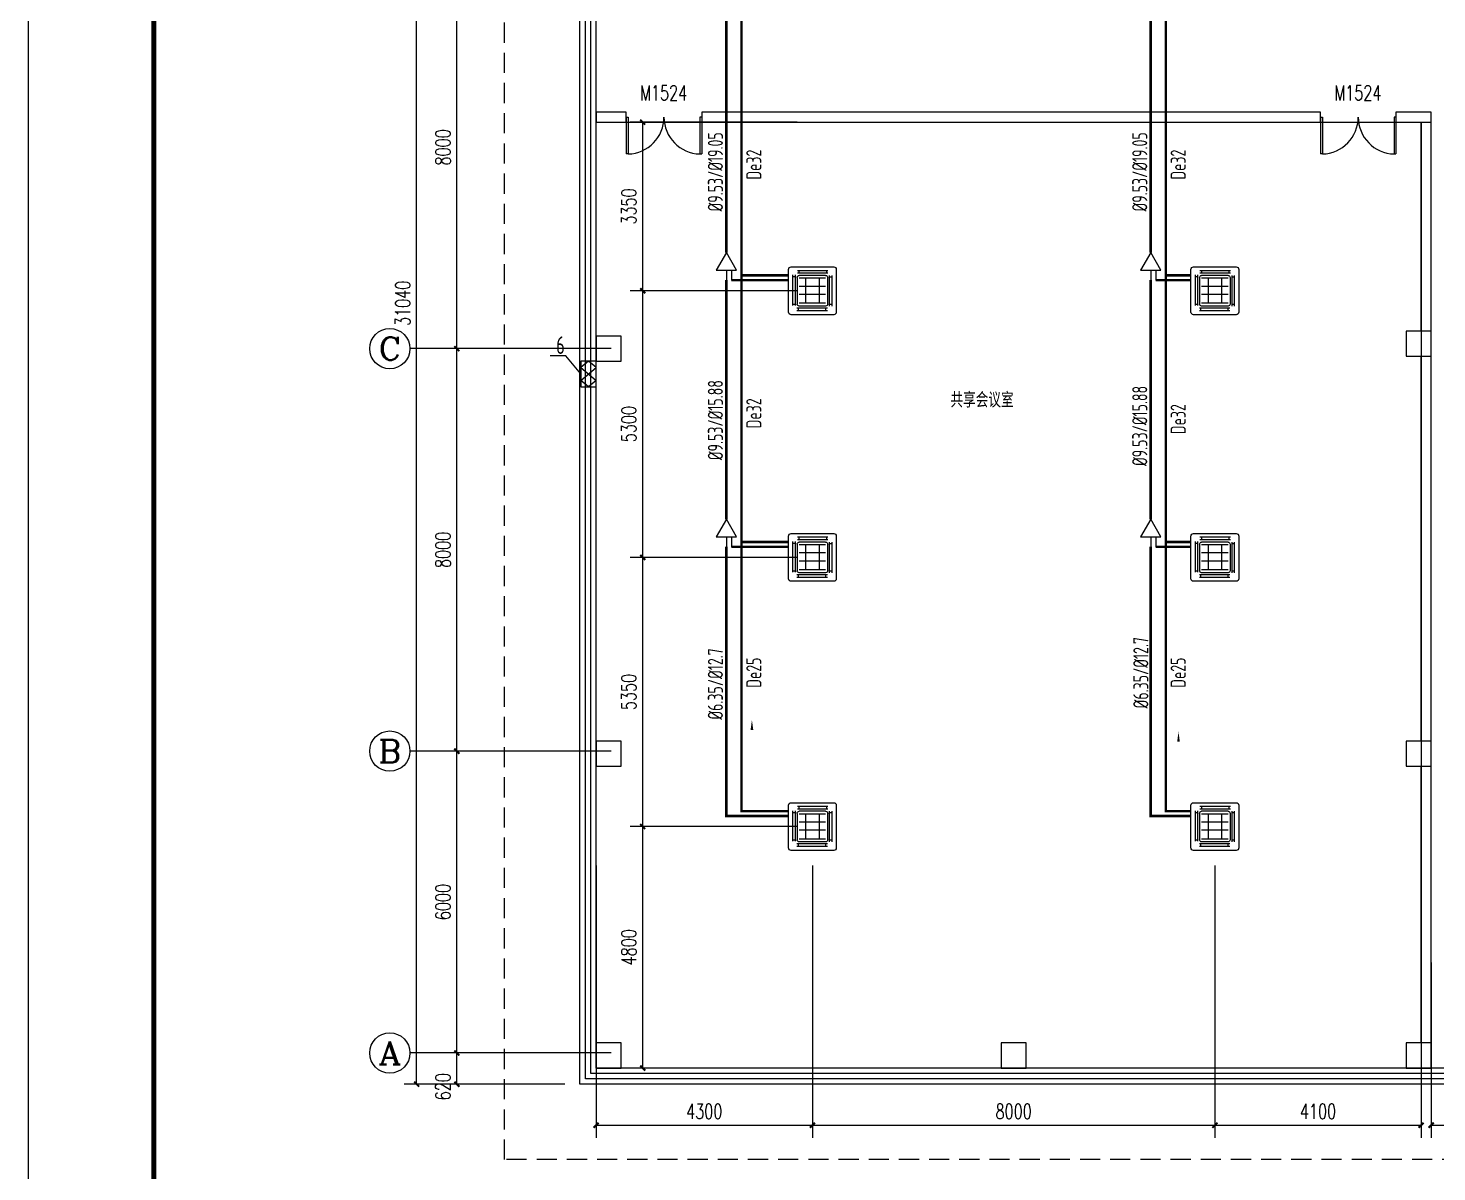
# Model space of a CAD drawing. Extents: x 1738143 to 1822243, y -608375 to -303375.
# Drawn here: x 1738143 to 1766144, y -468905 to -446174 of the extents above; entities that cross this region are included whole.
import ezdxf
from ezdxf.enums import TextEntityAlignment as Align

# ---------------------------------------------------------------- set-up
doc = ezdxf.new("R2010")
doc.units = 0
doc.header["$LTSCALE"] = 1000
doc.header["$MEASUREMENT"] = 0
doc.linetypes.add('_DASH', pattern=[0.6, 0.4, -0.2])
doc.linetypes.add('CENTER2', pattern=[1.125, 0.75, -0.125, 0.125, -0.125])
doc.layers.add('A-FLOR-IDEN', color=7, linetype='Continuous', lineweight=20)
for name, color, linetype in [('AXIS', 3, 'Continuous'), ('AXIS_TEXT', 7, 'Continuous'), ('COLUMN', 9, 'Continuous'), ('CURTWALL', 4, 'Continuous'), ('DIM-空冷凝水', 3, 'Continuous'), ('PIPE-空冷凝水', 150, 'CENTER2'), ('PUB_DIM', 3, 'Continuous'), ('TH_DIM', 3, 'Continuous'), ('TH_TEXT', 7, 'Continuous'), ('TK', 4, 'Continuous'), ('VRV-EQUIP', 7, 'Continuous'), ('VRV-PIPE', 1, 'Continuous'), ('VRV-配件', 1, 'Continuous'), ('WALL', 9, 'Continuous'), ('WINDOW', 4, 'Continuous'), ('WINDOW_TEXT', 7, 'Continuous'), ('采暖', 7, 'Continuous')]:
    doc.layers.add(name, color=color, linetype=linetype)
doc.styles.add('_TCH_AXIS', font='COMPLEX', dxfattribs={"bigfont": 'GBCBIG'})
doc.styles.add('_TCH_DIM_T3', font='SIMPLEX', dxfattribs={"width": 0.705882, "bigfont": 'GBCBIG'})
doc.styles.add('_TCH_WINDOW', font='SIMPLEX', dxfattribs={"height": 3.5, "bigfont": 'GBCBIG'})
doc.styles.add('COMPLEX', font='COMPLEX')
doc.styles.add('HZTXT1', font='romans.shx', dxfattribs={"width": 0.7, "bigfont": 'GBHZFS.SHX'})
doc.styles.add('ROS', font='simhei.ttf', dxfattribs={"width": 0.7})
doc.styles.get("Standard").update_dxf_attribs({"font": 'gbenor.shx', "bigfont": 'gbcbig.shx'})
doc.styles.add('TSSD_Rein', font='Tssdeng.shx', dxfattribs={"width": 0.7, "bigfont": 'hztxt.shx'})
doc.dimstyles.new('_TCH_ARCH&&100', dxfattribs={"dimtxt": 297.5, "dimasz": 100, "dimexe": 250, "dimexo": 300, "dimgap": 126.25, "dimtad": 1, "dimdec": 0, "dimzin": 0, "dimdsep": 46, "dimtxsty": '_TCH_DIM_T3', "dimblk": 'ARCHTICK', "dimcen": 0.09, "dimclrt": 7, "dimazin": 2, "dimtfac": 1, "dimtdec": 0, "dimtix": 1, "dimtmove": 2, "dimatfit": 3, "dimfxl": 30, "dimtolj": 1, "dimtzin": 0, "dimarcsym": 0})

# ---------------------------------------------------------------- blocks, each defined once
blk = doc.blocks.new('_ArchTick')
at = {"color": 0, "linetype": 'ByBlock', "const_width": 0.4}
blk.add_lwpolyline([(-0.5, -0.5), (0.5, 0.5)], dxfattribs=at)
blk = doc.blocks.new('*D78')
at = {"layer": 'Defpoints', "color": 0, "transparency": 16777216}
for p in [(-43367, 19360), (-40920, 19360), (-40920, 11360)]:
    blk.add_point(p, dxfattribs=at)
at = {"layer": 'PUB_DIM', "color": 0, "lineweight": -2, "transparency": 16777216}
for p, q in [((-41220, 19360), (-43617, 19360)), ((-43367, 11360), (-43367, 19360)), ((-41220, 11360), (-43617, 11360))]:
    blk.add_line(p, q, dxfattribs=at)
at = {"layer": 'PUB_DIM', "color": 0, "lineweight": -2, "transparency": 16777216, "xscale": 100, "yscale": 100, "zscale": 100}
for p, rotation in [((-43367, 19360), 90), ((-43367, 11360), 270)]:
    blk.add_blockref('_ArchTick', p, dxfattribs=dict(at, rotation=rotation))
at = {"layer": 'PUB_DIM', "color": 7, "transparency": 16777216, "insert": (-43642, 15360), "char_height": 297.5, "attachment_point": 5, "rotation": 90, "style": '_TCH_DIM_T3'}
blk.add_mtext('\\A1;8000', dxfattribs=at)
blk = doc.blocks.new('*D79')
at = {"layer": 'Defpoints', "color": 0, "transparency": 16777216}
for p in [(-43367, 11360), (-40920, 11360), (-40920, 3360)]:
    blk.add_point(p, dxfattribs=at)
at = {"layer": 'PUB_DIM', "color": 0, "lineweight": -2, "transparency": 16777216}
for p, q in [((-41220, 11360), (-43617, 11360)), ((-43367, 3360), (-43367, 11360)), ((-41220, 3360), (-43617, 3360))]:
    blk.add_line(p, q, dxfattribs=at)
at = {"layer": 'PUB_DIM', "color": 0, "lineweight": -2, "transparency": 16777216, "xscale": 100, "yscale": 100, "zscale": 100}
for p, rotation in [((-43367, 11360), 90), ((-43367, 3360), 270)]:
    blk.add_blockref('_ArchTick', p, dxfattribs=dict(at, rotation=rotation))
at = {"layer": 'PUB_DIM', "color": 7, "transparency": 16777216, "insert": (-43642, 7360), "char_height": 297.5, "attachment_point": 5, "rotation": 90, "style": '_TCH_DIM_T3'}
blk.add_mtext('\\A1;8000', dxfattribs=at)
blk = doc.blocks.new('*D80')
at = {"layer": 'Defpoints', "color": 0, "transparency": 16777216}
for p in [(-43367, 3360), (-40920, 3360), (-40920, -2640)]:
    blk.add_point(p, dxfattribs=at)
at = {"layer": 'PUB_DIM', "color": 0, "lineweight": -2, "transparency": 16777216}
for p, q in [((-41220, 3360), (-43617, 3360)), ((-43367, -2640), (-43367, 3360)), ((-41220, -2640), (-43617, -2640))]:
    blk.add_line(p, q, dxfattribs=at)
at = {"layer": 'PUB_DIM', "color": 0, "lineweight": -2, "transparency": 16777216, "xscale": 100, "yscale": 100, "zscale": 100}
for p, rotation in [((-43367, 3360), 90), ((-43367, -2640), 270)]:
    blk.add_blockref('_ArchTick', p, dxfattribs=dict(at, rotation=rotation))
at = {"layer": 'PUB_DIM', "color": 7, "transparency": 16777216, "insert": (-43642, 360), "char_height": 297.5, "attachment_point": 5, "rotation": 90, "style": '_TCH_DIM_T3'}
blk.add_mtext('\\A1;6000', dxfattribs=at)
blk = doc.blocks.new('*D81')
at = {"layer": 'Defpoints', "color": 0, "transparency": 16777216}
for p in [(-43367, -2640), (-40920, -2640), (-40920, -3260)]:
    blk.add_point(p, dxfattribs=at)
at = {"layer": 'PUB_DIM', "color": 0, "lineweight": -2, "transparency": 16777216}
for p, q in [((-41220, -2640), (-43617, -2640)), ((-43367, -3260), (-43367, -2640)), ((-41220, -3260), (-43617, -3260))]:
    blk.add_line(p, q, dxfattribs=at)
at = {"layer": 'PUB_DIM', "color": 0, "lineweight": -2, "transparency": 16777216, "xscale": 100, "yscale": 100, "zscale": 100}
for p, rotation in [((-43367, -2640), 90), ((-43367, -3260), 270)]:
    blk.add_blockref('_ArchTick', p, dxfattribs=dict(at, rotation=rotation))
at = {"layer": 'PUB_DIM', "color": 7, "transparency": 16777216, "insert": (-43642, -3310), "char_height": 297.5, "attachment_point": 5, "rotation": 90, "style": '_TCH_DIM_T3'}
blk.add_mtext('\\A1;620', dxfattribs=at)
blk = doc.blocks.new('*D82')
at = {"layer": 'Defpoints', "color": 0, "transparency": 16777216}
for p in [(-44167, 27780), (-42976, 27780), (-42976, -3260)]:
    blk.add_point(p, dxfattribs=at)
at = {"layer": 'PUB_DIM', "color": 0, "lineweight": -2, "transparency": 16777216}
for p, q in [((-43276, 27780), (-44417, 27780)), ((-44167, -3260), (-44167, 27780)), ((-43276, -3260), (-44417, -3260))]:
    blk.add_line(p, q, dxfattribs=at)
at = {"layer": 'PUB_DIM', "color": 0, "lineweight": -2, "transparency": 16777216, "xscale": 100, "yscale": 100, "zscale": 100}
for p, rotation in [((-44167, 27780), 90), ((-44167, -3260), 270)]:
    blk.add_blockref('_ArchTick', p, dxfattribs=dict(at, rotation=rotation))
at = {"layer": 'PUB_DIM', "color": 7, "transparency": 16777216, "insert": (-44442, 12260), "char_height": 297.5, "attachment_point": 5, "rotation": 90, "style": '_TCH_DIM_T3'}
blk.add_mtext('\\A1;31040', dxfattribs=at)
blk = doc.blocks.new('*D225')
at = {"layer": 'Defpoints', "color": 0, "transparency": 16777216}
for p in [(-43367, 19360), (-40920, 19360), (-40920, 11360)]:
    blk.add_point(p, dxfattribs=at)
at = {"layer": 'PUB_DIM', "color": 0, "lineweight": -2, "transparency": 16777216}
for p, q in [((-41220, 19360), (-43617, 19360)), ((-43367, 11360), (-43367, 19360)), ((-41220, 11360), (-43617, 11360))]:
    blk.add_line(p, q, dxfattribs=at)
at = {"layer": 'PUB_DIM', "color": 0, "lineweight": -2, "transparency": 16777216, "xscale": 100, "yscale": 100, "zscale": 100}
for p, rotation in [((-43367, 19360), 90), ((-43367, 11360), 270)]:
    blk.add_blockref('_ArchTick', p, dxfattribs=dict(at, rotation=rotation))
at = {"layer": 'PUB_DIM', "color": 7, "transparency": 16777216, "insert": (-43642, 15360), "char_height": 297.5, "attachment_point": 5, "rotation": 90, "style": '_TCH_DIM_T3'}
blk.add_mtext('\\A1;8000', dxfattribs=at)
blk = doc.blocks.new('*D226')
at = {"layer": 'Defpoints', "color": 0, "transparency": 16777216}
for p in [(-43367, 11360), (-40920, 11360), (-40920, 3360)]:
    blk.add_point(p, dxfattribs=at)
at = {"layer": 'PUB_DIM', "color": 0, "lineweight": -2, "transparency": 16777216}
for p, q in [((-41220, 11360), (-43617, 11360)), ((-43367, 3360), (-43367, 11360)), ((-41220, 3360), (-43617, 3360))]:
    blk.add_line(p, q, dxfattribs=at)
at = {"layer": 'PUB_DIM', "color": 0, "lineweight": -2, "transparency": 16777216, "xscale": 100, "yscale": 100, "zscale": 100}
for p, rotation in [((-43367, 11360), 90), ((-43367, 3360), 270)]:
    blk.add_blockref('_ArchTick', p, dxfattribs=dict(at, rotation=rotation))
at = {"layer": 'PUB_DIM', "color": 7, "transparency": 16777216, "insert": (-43642, 7360), "char_height": 297.5, "attachment_point": 5, "rotation": 90, "style": '_TCH_DIM_T3'}
blk.add_mtext('\\A1;8000', dxfattribs=at)
blk = doc.blocks.new('*D227')
at = {"layer": 'Defpoints', "color": 0, "transparency": 16777216}
for p in [(-43367, 3360), (-40920, 3360), (-40920, -2640)]:
    blk.add_point(p, dxfattribs=at)
at = {"layer": 'PUB_DIM', "color": 0, "lineweight": -2, "transparency": 16777216}
for p, q in [((-41220, 3360), (-43617, 3360)), ((-43367, -2640), (-43367, 3360)), ((-41220, -2640), (-43617, -2640))]:
    blk.add_line(p, q, dxfattribs=at)
at = {"layer": 'PUB_DIM', "color": 0, "lineweight": -2, "transparency": 16777216, "xscale": 100, "yscale": 100, "zscale": 100}
for p, rotation in [((-43367, 3360), 90), ((-43367, -2640), 270)]:
    blk.add_blockref('_ArchTick', p, dxfattribs=dict(at, rotation=rotation))
at = {"layer": 'PUB_DIM', "color": 7, "transparency": 16777216, "insert": (-43642, 360), "char_height": 297.5, "attachment_point": 5, "rotation": 90, "style": '_TCH_DIM_T3'}
blk.add_mtext('\\A1;6000', dxfattribs=at)
blk = doc.blocks.new('*D228')
at = {"layer": 'Defpoints', "color": 0, "transparency": 16777216}
for p in [(-43367, -2640), (-40920, -2640), (-40920, -3260)]:
    blk.add_point(p, dxfattribs=at)
at = {"layer": 'PUB_DIM', "color": 0, "lineweight": -2, "transparency": 16777216}
for p, q in [((-41220, -2640), (-43617, -2640)), ((-43367, -3260), (-43367, -2640)), ((-41220, -3260), (-43617, -3260))]:
    blk.add_line(p, q, dxfattribs=at)
at = {"layer": 'PUB_DIM', "color": 0, "lineweight": -2, "transparency": 16777216, "xscale": 100, "yscale": 100, "zscale": 100}
for p, rotation in [((-43367, -2640), 90), ((-43367, -3260), 270)]:
    blk.add_blockref('_ArchTick', p, dxfattribs=dict(at, rotation=rotation))
at = {"layer": 'PUB_DIM', "color": 7, "transparency": 16777216, "insert": (-43642, -3310), "char_height": 297.5, "attachment_point": 5, "rotation": 90, "style": '_TCH_DIM_T3'}
blk.add_mtext('\\A1;620', dxfattribs=at)
blk = doc.blocks.new('*D229')
at = {"layer": 'Defpoints', "color": 0, "transparency": 16777216}
for p in [(-44167, 27780), (-42976, 27780), (-42976, -3260)]:
    blk.add_point(p, dxfattribs=at)
at = {"layer": 'PUB_DIM', "color": 0, "lineweight": -2, "transparency": 16777216}
for p, q in [((-43276, 27780), (-44417, 27780)), ((-44167, -3260), (-44167, 27780)), ((-43276, -3260), (-44417, -3260))]:
    blk.add_line(p, q, dxfattribs=at)
at = {"layer": 'PUB_DIM', "color": 0, "lineweight": -2, "transparency": 16777216, "xscale": 100, "yscale": 100, "zscale": 100}
for p, rotation in [((-44167, 27780), 90), ((-44167, -3260), 270)]:
    blk.add_blockref('_ArchTick', p, dxfattribs=dict(at, rotation=rotation))
at = {"layer": 'PUB_DIM', "color": 7, "transparency": 16777216, "insert": (-44442, 12260), "char_height": 297.5, "attachment_point": 5, "rotation": 90, "style": '_TCH_DIM_T3'}
blk.add_mtext('\\A1;31040', dxfattribs=at)
blk = doc.blocks.new('*D372')
at = {"layer": 'Defpoints', "color": 0, "transparency": 16777216}
for p in [(-43367, 19360), (-40920, 19360), (-40920, 11360)]:
    blk.add_point(p, dxfattribs=at)
at = {"layer": 'PUB_DIM', "color": 0, "lineweight": -2, "transparency": 16777216}
for p, q in [((-41220, 19360), (-43617, 19360)), ((-43367, 11360), (-43367, 19360)), ((-41220, 11360), (-43617, 11360))]:
    blk.add_line(p, q, dxfattribs=at)
at = {"layer": 'PUB_DIM', "color": 0, "lineweight": -2, "transparency": 16777216, "xscale": 100, "yscale": 100, "zscale": 100}
for p, rotation in [((-43367, 19360), 90), ((-43367, 11360), 270)]:
    blk.add_blockref('_ArchTick', p, dxfattribs=dict(at, rotation=rotation))
at = {"layer": 'PUB_DIM', "color": 7, "transparency": 16777216, "insert": (-43642, 15360), "char_height": 297.5, "attachment_point": 5, "rotation": 90, "style": '_TCH_DIM_T3'}
blk.add_mtext('\\A1;8000', dxfattribs=at)
blk = doc.blocks.new('*D373')
at = {"layer": 'Defpoints', "color": 0, "transparency": 16777216}
for p in [(-43367, 11360), (-40920, 11360), (-40920, 3360)]:
    blk.add_point(p, dxfattribs=at)
at = {"layer": 'PUB_DIM', "color": 0, "lineweight": -2, "transparency": 16777216}
for p, q in [((-41220, 11360), (-43617, 11360)), ((-43367, 3360), (-43367, 11360)), ((-41220, 3360), (-43617, 3360))]:
    blk.add_line(p, q, dxfattribs=at)
at = {"layer": 'PUB_DIM', "color": 0, "lineweight": -2, "transparency": 16777216, "xscale": 100, "yscale": 100, "zscale": 100}
for p, rotation in [((-43367, 11360), 90), ((-43367, 3360), 270)]:
    blk.add_blockref('_ArchTick', p, dxfattribs=dict(at, rotation=rotation))
at = {"layer": 'PUB_DIM', "color": 7, "transparency": 16777216, "insert": (-43642, 7360), "char_height": 297.5, "attachment_point": 5, "rotation": 90, "style": '_TCH_DIM_T3'}
blk.add_mtext('\\A1;8000', dxfattribs=at)
blk = doc.blocks.new('*D374')
at = {"layer": 'Defpoints', "color": 0, "transparency": 16777216}
for p in [(-43367, 3360), (-40920, 3360), (-40920, -2640)]:
    blk.add_point(p, dxfattribs=at)
at = {"layer": 'PUB_DIM', "color": 0, "lineweight": -2, "transparency": 16777216}
for p, q in [((-41220, 3360), (-43617, 3360)), ((-43367, -2640), (-43367, 3360)), ((-41220, -2640), (-43617, -2640))]:
    blk.add_line(p, q, dxfattribs=at)
at = {"layer": 'PUB_DIM', "color": 0, "lineweight": -2, "transparency": 16777216, "xscale": 100, "yscale": 100, "zscale": 100}
for p, rotation in [((-43367, 3360), 90), ((-43367, -2640), 270)]:
    blk.add_blockref('_ArchTick', p, dxfattribs=dict(at, rotation=rotation))
at = {"layer": 'PUB_DIM', "color": 7, "transparency": 16777216, "insert": (-43642, 360), "char_height": 297.5, "attachment_point": 5, "rotation": 90, "style": '_TCH_DIM_T3'}
blk.add_mtext('\\A1;6000', dxfattribs=at)
blk = doc.blocks.new('*D375')
at = {"layer": 'Defpoints', "color": 0, "transparency": 16777216}
for p in [(-43367, -2640), (-40920, -2640), (-40920, -3260)]:
    blk.add_point(p, dxfattribs=at)
at = {"layer": 'PUB_DIM', "color": 0, "lineweight": -2, "transparency": 16777216}
for p, q in [((-41220, -2640), (-43617, -2640)), ((-43367, -3260), (-43367, -2640)), ((-41220, -3260), (-43617, -3260))]:
    blk.add_line(p, q, dxfattribs=at)
at = {"layer": 'PUB_DIM', "color": 0, "lineweight": -2, "transparency": 16777216, "xscale": 100, "yscale": 100, "zscale": 100}
for p, rotation in [((-43367, -2640), 90), ((-43367, -3260), 270)]:
    blk.add_blockref('_ArchTick', p, dxfattribs=dict(at, rotation=rotation))
at = {"layer": 'PUB_DIM', "color": 7, "transparency": 16777216, "insert": (-43642, -3310), "char_height": 297.5, "attachment_point": 5, "rotation": 90, "style": '_TCH_DIM_T3'}
blk.add_mtext('\\A1;620', dxfattribs=at)
blk = doc.blocks.new('*D376')
at = {"layer": 'Defpoints', "color": 0, "transparency": 16777216}
for p in [(-44167, 27780), (-42976, 27780), (-42976, -3260)]:
    blk.add_point(p, dxfattribs=at)
at = {"layer": 'PUB_DIM', "color": 0, "lineweight": -2, "transparency": 16777216}
for p, q in [((-43276, 27780), (-44417, 27780)), ((-44167, -3260), (-44167, 27780)), ((-43276, -3260), (-44417, -3260))]:
    blk.add_line(p, q, dxfattribs=at)
at = {"layer": 'PUB_DIM', "color": 0, "lineweight": -2, "transparency": 16777216, "xscale": 100, "yscale": 100, "zscale": 100}
for p, rotation in [((-44167, 27780), 90), ((-44167, -3260), 270)]:
    blk.add_blockref('_ArchTick', p, dxfattribs=dict(at, rotation=rotation))
at = {"layer": 'PUB_DIM', "color": 7, "transparency": 16777216, "insert": (-44442, 12260), "char_height": 297.5, "attachment_point": 5, "rotation": 90, "style": '_TCH_DIM_T3'}
blk.add_mtext('\\A1;31040', dxfattribs=at)
blk = doc.blocks.new('_FZHK')
blk.add_lwpolyline([(-0.5, -0.5), (0.5, -0.5), (0.5, 0.5), (-0.5, 0.5)], close=True)
blk = doc.blocks.new('$DorLib2D$00000002')
for p, q in [((-0.5, 0), (-0.5, 0.4875)), ((-0.475, 0.4875), (-0.5, 0.4875)), ((-0.475, 0), (-0.475, 0.4875)), ((0.475, 0), (0.475, 0.4875)), ((0.475, 0.4875), (0.5, 0.4875)), ((0.5, 0), (0.5, 0.4875)), ((-0.5, 0), (-0.475, 0)), ((0.5, 0), (0.475, 0))]:
    blk.add_line(p, q)
at = {"lineweight": 13}
for centre, start, end in [((-0.4875, 0), 0, 88.53072), ((0.4875, 0), 91.46928, 180)]:
    blk.add_arc(centre, 0.4875, start, end, dxfattribs=at)
blk = doc.blocks.new('*D530')
at = {"layer": 'Defpoints', "color": 0, "transparency": 16777216}
for p in [(-43367, 19360), (-40920, 19360), (-40920, 11360)]:
    blk.add_point(p, dxfattribs=at)
at = {"layer": 'PUB_DIM', "color": 0, "lineweight": -2, "transparency": 16777216}
for p, q in [((-41220, 19360), (-43617, 19360)), ((-43367, 11360), (-43367, 19360)), ((-41220, 11360), (-43617, 11360))]:
    blk.add_line(p, q, dxfattribs=at)
at = {"layer": 'PUB_DIM', "color": 0, "lineweight": -2, "transparency": 16777216, "xscale": 100, "yscale": 100, "zscale": 100}
for p, rotation in [((-43367, 19360), 90), ((-43367, 11360), 270)]:
    blk.add_blockref('_ArchTick', p, dxfattribs=dict(at, rotation=rotation))
at = {"layer": 'PUB_DIM', "color": 7, "transparency": 16777216, "insert": (-43642, 15360), "char_height": 297.5, "attachment_point": 5, "rotation": 90, "style": '_TCH_DIM_T3'}
blk.add_mtext('\\A1;8000', dxfattribs=at)
blk = doc.blocks.new('*D531')
at = {"layer": 'Defpoints', "color": 0, "transparency": 16777216}
for p in [(-43367, 11360), (-40920, 11360), (-40920, 3360)]:
    blk.add_point(p, dxfattribs=at)
at = {"layer": 'PUB_DIM', "color": 0, "lineweight": -2, "transparency": 16777216}
for p, q in [((-41220, 11360), (-43617, 11360)), ((-43367, 3360), (-43367, 11360)), ((-41220, 3360), (-43617, 3360))]:
    blk.add_line(p, q, dxfattribs=at)
at = {"layer": 'PUB_DIM', "color": 0, "lineweight": -2, "transparency": 16777216, "xscale": 100, "yscale": 100, "zscale": 100}
for p, rotation in [((-43367, 11360), 90), ((-43367, 3360), 270)]:
    blk.add_blockref('_ArchTick', p, dxfattribs=dict(at, rotation=rotation))
at = {"layer": 'PUB_DIM', "color": 7, "transparency": 16777216, "insert": (-43642, 7360), "char_height": 297.5, "attachment_point": 5, "rotation": 90, "style": '_TCH_DIM_T3'}
blk.add_mtext('\\A1;8000', dxfattribs=at)
blk = doc.blocks.new('*D532')
at = {"layer": 'Defpoints', "color": 0, "transparency": 16777216}
for p in [(-43367, 3360), (-40920, 3360), (-40920, -2640)]:
    blk.add_point(p, dxfattribs=at)
at = {"layer": 'PUB_DIM', "color": 0, "lineweight": -2, "transparency": 16777216}
for p, q in [((-41220, 3360), (-43617, 3360)), ((-43367, -2640), (-43367, 3360)), ((-41220, -2640), (-43617, -2640))]:
    blk.add_line(p, q, dxfattribs=at)
at = {"layer": 'PUB_DIM', "color": 0, "lineweight": -2, "transparency": 16777216, "xscale": 100, "yscale": 100, "zscale": 100}
for p, rotation in [((-43367, 3360), 90), ((-43367, -2640), 270)]:
    blk.add_blockref('_ArchTick', p, dxfattribs=dict(at, rotation=rotation))
at = {"layer": 'PUB_DIM', "color": 7, "transparency": 16777216, "insert": (-43642, 360), "char_height": 297.5, "attachment_point": 5, "rotation": 90, "style": '_TCH_DIM_T3'}
blk.add_mtext('\\A1;6000', dxfattribs=at)
blk = doc.blocks.new('*D533')
at = {"layer": 'Defpoints', "color": 0, "transparency": 16777216}
for p in [(-43367, -2640), (-40920, -2640), (-40920, -3260)]:
    blk.add_point(p, dxfattribs=at)
at = {"layer": 'PUB_DIM', "color": 0, "lineweight": -2, "transparency": 16777216}
for p, q in [((-41220, -2640), (-43617, -2640)), ((-43367, -3260), (-43367, -2640)), ((-41220, -3260), (-43617, -3260))]:
    blk.add_line(p, q, dxfattribs=at)
at = {"layer": 'PUB_DIM', "color": 0, "lineweight": -2, "transparency": 16777216, "xscale": 100, "yscale": 100, "zscale": 100}
for p, rotation in [((-43367, -2640), 90), ((-43367, -3260), 270)]:
    blk.add_blockref('_ArchTick', p, dxfattribs=dict(at, rotation=rotation))
at = {"layer": 'PUB_DIM', "color": 7, "transparency": 16777216, "insert": (-43642, -3310), "char_height": 297.5, "attachment_point": 5, "rotation": 90, "style": '_TCH_DIM_T3'}
blk.add_mtext('\\A1;620', dxfattribs=at)
blk = doc.blocks.new('*D534')
at = {"layer": 'Defpoints', "color": 0, "transparency": 16777216}
for p in [(-44167, 27780), (-42976, 27780), (-42976, -3260)]:
    blk.add_point(p, dxfattribs=at)
at = {"layer": 'PUB_DIM', "color": 0, "lineweight": -2, "transparency": 16777216}
for p, q in [((-43276, 27780), (-44417, 27780)), ((-44167, -3260), (-44167, 27780)), ((-43276, -3260), (-44417, -3260))]:
    blk.add_line(p, q, dxfattribs=at)
at = {"layer": 'PUB_DIM', "color": 0, "lineweight": -2, "transparency": 16777216, "xscale": 100, "yscale": 100, "zscale": 100}
for p, rotation in [((-44167, 27780), 90), ((-44167, -3260), 270)]:
    blk.add_blockref('_ArchTick', p, dxfattribs=dict(at, rotation=rotation))
at = {"layer": 'PUB_DIM', "color": 7, "transparency": 16777216, "insert": (-44442, 12260), "char_height": 297.5, "attachment_point": 5, "rotation": 90, "style": '_TCH_DIM_T3'}
blk.add_mtext('\\A1;31040', dxfattribs=at)
blk = doc.blocks.new('_AXISO')
blk.add_circle((0, 0), 0.5)
at = {"layer": 'AXIS_TEXT', "style": 'COMPLEX', "width": 1.041667}
blk.add_attdef('A', text='', height=0.56, dxfattribs=at).set_placement((-0.25, -0.28), (0.25, -0.28), align=Align.FIT)
blk = doc.blocks.new('*D774')
at = {"layer": 'Defpoints', "color": 0, "transparency": 16777216}
for p in [(1750358, -462043), (1753732, -462043), (1753732, -466843)]:
    blk.add_point(p, dxfattribs=at)
at = {"layer": 'TH_DIM', "color": 0, "lineweight": -2, "transparency": 16777216}
for p, q in [((1753432, -462043), (1750108, -462043)), ((1750358, -466843), (1750358, -462043)), ((1753432, -466843), (1750108, -466843))]:
    blk.add_line(p, q, dxfattribs=at)
at = {"layer": 'TH_DIM', "color": 0, "lineweight": -2, "transparency": 16777216, "xscale": 100, "yscale": 100, "zscale": 100}
for p, rotation in [((1750358, -462043), 90), ((1750358, -466843), 270)]:
    blk.add_blockref('_ArchTick', p, dxfattribs=dict(at, rotation=rotation))
at = {"layer": 'TH_DIM', "color": 7, "transparency": 16777216, "insert": (1750083, -464443), "char_height": 297.5, "attachment_point": 5, "rotation": 90, "style": '_TCH_DIM_T3'}
blk.add_mtext('\\A1;4800', dxfattribs=at)
blk = doc.blocks.new('*D775')
at = {"layer": 'Defpoints', "color": 0, "transparency": 16777216}
for p in [(1750358, -456693), (1753732, -456693), (1753732, -462043)]:
    blk.add_point(p, dxfattribs=at)
at = {"layer": 'TH_DIM', "color": 0, "lineweight": -2, "transparency": 16777216}
for p, q in [((1753432, -456693), (1750108, -456693)), ((1750358, -462043), (1750358, -456693)), ((1753432, -462043), (1750108, -462043))]:
    blk.add_line(p, q, dxfattribs=at)
at = {"layer": 'TH_DIM', "color": 0, "lineweight": -2, "transparency": 16777216, "xscale": 100, "yscale": 100, "zscale": 100}
for p, rotation in [((1750358, -456693), 90), ((1750358, -462043), 270)]:
    blk.add_blockref('_ArchTick', p, dxfattribs=dict(at, rotation=rotation))
at = {"layer": 'TH_DIM', "color": 7, "transparency": 16777216, "insert": (1750083, -459368), "char_height": 297.5, "attachment_point": 5, "rotation": 90, "style": '_TCH_DIM_T3'}
blk.add_mtext('\\A1;5350', dxfattribs=at)
blk = doc.blocks.new('*D776')
at = {"layer": 'Defpoints', "color": 0, "transparency": 16777216}
for p in [(1750358, -451393), (1753732, -451393), (1753732, -456693)]:
    blk.add_point(p, dxfattribs=at)
at = {"layer": 'TH_DIM', "color": 0, "lineweight": -2, "transparency": 16777216}
for p, q in [((1753432, -451393), (1750108, -451393)), ((1750358, -456693), (1750358, -451393)), ((1753432, -456693), (1750108, -456693))]:
    blk.add_line(p, q, dxfattribs=at)
at = {"layer": 'TH_DIM', "color": 0, "lineweight": -2, "transparency": 16777216, "xscale": 100, "yscale": 100, "zscale": 100}
for p, rotation in [((1750358, -451393), 90), ((1750358, -456693), 270)]:
    blk.add_blockref('_ArchTick', p, dxfattribs=dict(at, rotation=rotation))
at = {"layer": 'TH_DIM', "color": 7, "transparency": 16777216, "insert": (1750083, -454043), "char_height": 297.5, "attachment_point": 5, "rotation": 90, "style": '_TCH_DIM_T3'}
blk.add_mtext('\\A1;5300', dxfattribs=at)
blk = doc.blocks.new('*D777')
at = {"layer": 'Defpoints', "color": 0, "transparency": 16777216}
for p in [(1750358, -448043), (1753732, -448043), (1753732, -451393)]:
    blk.add_point(p, dxfattribs=at)
at = {"layer": 'TH_DIM', "color": 0, "lineweight": -2, "transparency": 16777216}
for p, q in [((1753432, -448043), (1750108, -448043)), ((1750358, -451393), (1750358, -448043)), ((1753432, -451393), (1750108, -451393))]:
    blk.add_line(p, q, dxfattribs=at)
at = {"layer": 'TH_DIM', "color": 0, "lineweight": -2, "transparency": 16777216, "xscale": 100, "yscale": 100, "zscale": 100}
for p, rotation in [((1750358, -448043), 90), ((1750358, -451393), 270)]:
    blk.add_blockref('_ArchTick', p, dxfattribs=dict(at, rotation=rotation))
at = {"layer": 'TH_DIM', "color": 7, "transparency": 16777216, "insert": (1750083, -449718), "char_height": 297.5, "attachment_point": 5, "rotation": 90, "style": '_TCH_DIM_T3'}
blk.add_mtext('\\A1;3350', dxfattribs=at)
blk = doc.blocks.new('*D778')
at = {"layer": 'Defpoints', "color": 0, "transparency": 16777216}
for p in [(1749432, -462518), (1753732, -462518), (1753732, -467979)]:
    blk.add_point(p, dxfattribs=at)
at = {"layer": 'TH_DIM', "color": 0, "lineweight": -2, "transparency": 16777216}
for p, q in [((1749432, -462818), (1749432, -468229)), ((1753732, -462818), (1753732, -468229)), ((1749432, -467979), (1753732, -467979))]:
    blk.add_line(p, q, dxfattribs=at)
at = {"layer": 'TH_DIM', "color": 0, "lineweight": -2, "transparency": 16777216, "xscale": 100, "yscale": 100, "zscale": 100, "rotation": 180}
blk.add_blockref('_ArchTick', (1749432, -467979), dxfattribs=at)
at = {"layer": 'TH_DIM', "color": 0, "lineweight": -2, "transparency": 16777216, "xscale": 100, "yscale": 100, "zscale": 100}
blk.add_blockref('_ArchTick', (1753732, -467979), dxfattribs=at)
at = {"layer": 'TH_DIM', "color": 7, "transparency": 16777216, "insert": (1751582, -467704), "char_height": 297.5, "attachment_point": 5, "style": '_TCH_DIM_T3'}
blk.add_mtext('\\A1;4300', dxfattribs=at)
blk = doc.blocks.new('*D779')
at = {"layer": 'Defpoints', "color": 0, "transparency": 16777216}
for p in [(1753732, -462518), (1761732, -462518), (1761732, -467979)]:
    blk.add_point(p, dxfattribs=at)
at = {"layer": 'TH_DIM', "color": 0, "lineweight": -2, "transparency": 16777216}
for p, q in [((1753732, -462818), (1753732, -468229)), ((1761732, -462818), (1761732, -468229)), ((1753732, -467979), (1761732, -467979))]:
    blk.add_line(p, q, dxfattribs=at)
at = {"layer": 'TH_DIM', "color": 0, "lineweight": -2, "transparency": 16777216, "xscale": 100, "yscale": 100, "zscale": 100, "rotation": 180}
blk.add_blockref('_ArchTick', (1753732, -467979), dxfattribs=at)
at = {"layer": 'TH_DIM', "color": 0, "lineweight": -2, "transparency": 16777216, "xscale": 100, "yscale": 100, "zscale": 100}
blk.add_blockref('_ArchTick', (1761732, -467979), dxfattribs=at)
at = {"layer": 'TH_DIM', "color": 7, "transparency": 16777216, "insert": (1757732, -467704), "char_height": 297.5, "attachment_point": 5, "style": '_TCH_DIM_T3'}
blk.add_mtext('\\A1;8000', dxfattribs=at)
blk = doc.blocks.new('*D780')
at = {"layer": 'Defpoints', "color": 0, "transparency": 16777216}
for p in [(1761732, -462518), (1765832, -462518), (1765832, -467979)]:
    blk.add_point(p, dxfattribs=at)
at = {"layer": 'TH_DIM', "color": 0, "lineweight": -2, "transparency": 16777216}
for p, q in [((1761732, -462818), (1761732, -468229)), ((1765832, -462818), (1765832, -468229)), ((1761732, -467979), (1765832, -467979))]:
    blk.add_line(p, q, dxfattribs=at)
at = {"layer": 'TH_DIM', "color": 0, "lineweight": -2, "transparency": 16777216, "xscale": 100, "yscale": 100, "zscale": 100, "rotation": 180}
blk.add_blockref('_ArchTick', (1761732, -467979), dxfattribs=at)
at = {"layer": 'TH_DIM', "color": 0, "lineweight": -2, "transparency": 16777216, "xscale": 100, "yscale": 100, "zscale": 100}
blk.add_blockref('_ArchTick', (1765832, -467979), dxfattribs=at)
at = {"layer": 'TH_DIM', "color": 7, "transparency": 16777216, "insert": (1763782, -467704), "char_height": 297.5, "attachment_point": 5, "style": '_TCH_DIM_T3'}
blk.add_mtext('\\A1;4100', dxfattribs=at)
blk = doc.blocks.new('*D808')
at = {"layer": 'Defpoints', "color": 0, "transparency": 16777216}
for p in [(1766032, -464443), (1767832, -464443), (1767832, -467979)]:
    blk.add_point(p, dxfattribs=at)
at = {"layer": 'TH_DIM', "color": 0, "lineweight": -2, "transparency": 16777216}
for p, q in [((1766032, -464743), (1766032, -468229)), ((1767832, -464743), (1767832, -468229)), ((1766032, -467979), (1767832, -467979))]:
    blk.add_line(p, q, dxfattribs=at)
at = {"layer": 'TH_DIM', "color": 0, "lineweight": -2, "transparency": 16777216, "xscale": 100, "yscale": 100, "zscale": 100, "rotation": 180}
blk.add_blockref('_ArchTick', (1766032, -467979), dxfattribs=at)
at = {"layer": 'TH_DIM', "color": 0, "lineweight": -2, "transparency": 16777216, "xscale": 100, "yscale": 100, "zscale": 100}
blk.add_blockref('_ArchTick', (1767832, -467979), dxfattribs=at)
at = {"layer": 'TH_DIM', "color": 7, "transparency": 16777216, "insert": (1766932, -467704), "char_height": 297.5, "attachment_point": 5, "style": '_TCH_DIM_T3'}
blk.add_mtext('\\A1;1800', dxfattribs=at)
blk = doc.blocks.new('$VRV_海信日立$00000026')
for p, q in [((-415, 371), (-415, -371)), ((371, 415), (-371, 415)), ((-344, -265), (-344, 265)), ((-300, -265), (-300, 265)), ((-269, 349), (260, 349)), ((-269, 305), (260, 305)), ((-243, 349), (-243, 305)), ((-230, 265), (230, 265)), ((234, 349), (234, 305)), ((300, 274), (300, -256)), ((344, 247), (300, 247)), ((344, 274), (344, -256)), ((415, 269), (415, 371)), ((415, 185), (415, 269)), ((-344, 238), (-300, 238)), ((-265, 230), (-265, -230)), ((-230, 218), (230, 218)), ((-230, 77), (230, 77)), ((-117, 218), (-117, -218)), ((117, 218), (117, -218)), ((265, 230), (265, -230)), ((415, -371), (415, 185)), ((-344, -238), (-300, -238)), ((-230, -64), (230, -64)), ((-230, -218), (230, -218)), ((344, -230), (300, -230)), ((-371, -415), (371, -415)), ((269, -296), (-260, -296)), ((269, -340), (-260, -340)), ((-234, -340), (-234, -296)), ((-230, -265), (230, -265)), ((243, -340), (243, -296))]:
    blk.add_line(p, q)
for centre, radius, start, end in [((-371, 371), 44.2, 90, 180), ((-230, 230), 35.3, 90, 180), ((230, 230), 35.3, 0, 90), ((371, 371), 44.2, 0, 90), ((-230, -230), 35.3, 180, 270), ((230, -230), 35.3, 270, 0), ((-371, -371), 44.2, 180, 270), ((371, -371), 44.2, 270, 0)]:
    blk.add_arc(centre, radius, start, end)
blk = doc.blocks.new('*U633')
at = {"color": 3}
blk.add_lwpolyline([(-84100, 0), (0, 0), (0, 59400), (-84100, 59400)], close=True, dxfattribs=at)
at = {"color": 3, "const_width": 100}
blk.add_lwpolyline([(-81600, 1000), (-1000, 1000), (-1000, 58400), (-81600, 58400)], close=True, dxfattribs=at)
at = {"layer": 'TK', "color": 4, "style": 'HZTXT1'}
for tag, height, width, p in [('项目负责1', 400, 0.6, (-4500, 19196)), ('项目负责2', 400, 0.6, (-4500, 18296)), ('专责', 400, 0.6, (-4500, 17396)), ('审定', 400, 0.6, (-4500, 16496)), ('审核', 400, 0.6, (-4500, 15596)), ('校对', 400, 0.6, (-4500, 14696)), ('设计', 400, 0.6, (-4500, 13796)), ('绘图', 400, 0.6, (-4500, 12896)), ('建设单位', 450, 0.6, (-4500, 11050)), ('工号', 400, 0.5, (-5501, 3507)), ('版次', 400, 0.7, (-2138, 3498)), ('阶段', 400, 0.7, (-2138, 2498)), ('比例', 400, 0.7, (-5491, 1513)), ('日期', 400, 0.7, (-2138, 1498))]:
    blk.add_attdef(tag, text='', height=height, dxfattribs=dict(at, width=width)).set_placement(p, align=Align.MIDDLE)
at = {"layer": 'TK', "color": 1, "lineweight": -3, "style": 'HZTXT1', "width": 0.6}
blk.add_attdef('工程名称', text='', height=450, dxfattribs=at).set_placement((-4500, 9050), align=Align.MIDDLE)
at = {"layer": 'TK', "color": 4, "lineweight": -3, "style": 'HZTXT1', "width": 0.6}
blk.add_attdef('子项名称', text='', height=450, dxfattribs=at).set_placement((-4500, 7050), align=Align.MIDDLE)
at = {"layer": 'TK', "color": 1, "lineweight": -3, "width": 0.6, "flags": 104}
blk.add_attdef('图名', text='', height=400, dxfattribs=at).set_placement((-4558, 4958), align=Align.MIDDLE_CENTER)
at = {"layer": 'TK', "color": 1, "style": 'HZTXT1', "width": 0.7}
blk.add_attdef('图号', text='', height=400, dxfattribs=at).set_placement((-5491, 2513), align=Align.MIDDLE)
blk = doc.blocks.new('A$C5D18424C')
at = {"color": 4, "linetype": '_DASH'}
blk.add_lwpolyline([(1820, 2640), (1820, -4760), (-42420, -4760), (-42420, 26530), (-24720, 26530)], dxfattribs=at)
blk.add_lwpolyline([(320, 2640), (320, -3260), (-40920, -3260), (-40920, 25030), (-24720, 25030)])
at = {"layer": 'AXIS'}
for p, q in [((-40300, 11360), (-44300, 11360)), ((-40300, 3360), (-44300, 3360)), ((-40300, -2640), (-44300, -2640))]:
    blk.add_line(p, q, dxfattribs=at)
at = {"layer": 'CURTWALL'}
for p, q in [((-40920, -3260), (-40920, 25030)), ((-40813.3, -3153.3), (-40813.3, 24923.4)), ((-40706.7, -3046.6), (-40706.7, 24816.7)), ((-40600, -2940), (-40600, 24710)), ((106.7, -3046.6), (-40706.7, -3046.6)), ((0, -2940), (-40600, -2940)), ((320, -3260), (-40920, -3260)), ((213.3, -3153.3), (-40813.3, -3153.3))]:
    blk.add_line(p, q, dxfattribs=at)
at = {"layer": 'WALL'}
for p, q in [((-40000, 16060), (-40600, 16060)), ((-40600, 16060), (-40600, 15860)), ((-40000, 15860), (-40000, 16060)), ((-26200, 16060), (-38500, 16060)), ((-38500, 16060), (-38500, 15860)), ((-26200, 15860), (-26200, 16060)), ((-24000, 16060), (-24700, 16060)), ((-24700, 16060), (-24700, 15860)), ((-24000, 15860), (-24000, 16060)), ((-40600, 15860), (-40000, 15860)), ((-38500, 15860), (-26200, 15860)), ((-24700, 15860), (-24000, 15860)), ((-24200, 11710), (-24200, 15860)), ((-24000, 11710), (-24000, 15860)), ((-24200, 3560), (-24200, 11210)), ((-24000, 3560), (-24000, 11210)), ((-24200, -2440), (-24200, 3060)), ((-24000, -2440), (-24000, 3060))]:
    blk.add_line(p, q, dxfattribs=at)
at = {"layer": 'AXIS'}
ref = blk.add_blockref('_AXISO', (-44700, 11360), dxfattribs=dict(at, xscale=800, yscale=800, zscale=800))
ref.add_attrib('A', 'C', dxfattribs={"layer": 'AXIS_TEXT', "height": 452.5, "style": '_TCH_AXIS', "width": 1.4}).set_placement((-44926.3, 11133.8), (-44473.7, 11133.8), align=Align.FIT)
ref = blk.add_blockref('_AXISO', (-44700, 3360), dxfattribs=dict(at, xscale=800, yscale=800, zscale=800))
ref.add_attrib('A', 'B', dxfattribs={"layer": 'AXIS_TEXT', "height": 452.5, "style": '_TCH_AXIS', "width": 1.235294}).set_placement((-44926.3, 3133.8), (-44473.7, 3133.8), align=Align.FIT)
ref = blk.add_blockref('_AXISO', (-44700, -2640), dxfattribs=dict(at, xscale=800, yscale=800, zscale=800))
ref.add_attrib('A', 'A', dxfattribs={"layer": 'AXIS_TEXT', "height": 452.5, "style": '_TCH_AXIS', "width": 1.166667}).set_placement((-44926.3, -2866.2), (-44473.7, -2866.2), align=Align.FIT)
at = {"layer": 'COLUMN'}
for p, xscale, yscale, zscale, rotation in [((-40350, 11360), 500, 499.9999999981374, 499.9999999981374, 90), ((-24250, 11460), 500, 500, 500, 180), ((-40350, 3310), 499.9990233504213, 499.9999999981374, 499.9999999981374, 90), ((-24250, 3310), 499.9990233504213, 500, 500, 90), ((-40350, -2690), 499.9990233532153, 499.9999999962747, 499.9999999962747, 90), ((-32300, -2690), 499.9990233504213, 500, 500, 90), ((-24250, -2690), 499.9990233504213, 500, 500, 90)]:
    blk.add_blockref('_FZHK', p, dxfattribs=dict(at, xscale=xscale, yscale=yscale, zscale=zscale, rotation=rotation))
at = {"layer": 'WINDOW'}
ref = blk.add_blockref('$DorLib2D$00000002', (-39250, 15960), dxfattribs=dict(at, xscale=1500, yscale=1500, zscale=1500, rotation=179.9999999999935))
ref.add_attrib('A', 'M1524', (-39725, 16294.4), dxfattribs={"layer": 'WINDOW_TEXT', "height": 297.5, "rotation": 360, "style": '_TCH_WINDOW', "width": 0.705882})
ref = blk.add_blockref('$DorLib2D$00000002', (-25450, 15960), dxfattribs=dict(at, xscale=1500, yscale=1500, zscale=1500, rotation=179.9999999999935))
ref.add_attrib('A', 'M1524', (-25925, 16294.4), dxfattribs={"layer": 'WINDOW_TEXT', "height": 297.5, "rotation": 360, "style": '_TCH_WINDOW', "width": 0.705882})
at = {"layer": 'A-FLOR-IDEN', "style": 'ROS', "width": 0.7}
blk.add_text('共享会议室', height=262.87, dxfattribs=at).set_placement((-33555.4, 10218.6))
at = {"layer": 'PUB_DIM'}
for p1, p2, distance, picture, middle in [((-42976.3, -3260), (-42976.3, 27780), 1190.9, '*D82', (-44442.2, 12260)), ((-42976.3, -3260), (-42976.3, 27780), 1190.9, '*D229', (-44442.2, 12260)), ((-42976.3, -3260), (-42976.3, 27780), 1190.9, '*D376', (-44442.2, 12260)), ((-42976.3, -3260), (-42976.3, 27780), 1190.9, '*D534', (-44442.2, 12260)), ((-40920, 11360), (-40920, 19360), 2447.4, '*D78', (-43642.4, 15360)), ((-40920, 11360), (-40920, 19360), 2447.4, '*D225', (-43642.4, 15360)), ((-40920, 11360), (-40920, 19360), 2447.4, '*D372', (-43642.4, 15360)), ((-40920, 11360), (-40920, 19360), 2447.4, '*D530', (-43642.4, 15360)), ((-40920, 3360), (-40920, 11360), 2447.4, '*D79', (-43642.4, 7360)), ((-40920, 3360), (-40920, 11360), 2447.4, '*D226', (-43642.4, 7360)), ((-40920, 3360), (-40920, 11360), 2447.4, '*D373', (-43642.4, 7360)), ((-40920, 3360), (-40920, 11360), 2447.4, '*D531', (-43642.4, 7360)), ((-40920, -2640), (-40920, 3360), 2447.4, '*D80', (-43642.4, 360)), ((-40920, -2640), (-40920, 3360), 2447.4, '*D227', (-43642.4, 360)), ((-40920, -2640), (-40920, 3360), 2447.4, '*D374', (-43642.4, 360)), ((-40920, -2640), (-40920, 3360), 2447.4, '*D532', (-43642.4, 360))]:
    dim = blk.add_aligned_dim(p1=p1, p2=p2, distance=distance, dimstyle='_TCH_ARCH&&100', dxfattribs=at)
    dim.commit()
    dim.dimension.update_dxf_attribs({"geometry": picture, "text_midpoint": middle})
for picture in ['*D81', '*D228', '*D375', '*D533']:
    dim = blk.add_linear_dim(base=(-43367.4, -2640), p1=(-40920, -3260), p2=(-40920, -2640), angle=90, dimstyle='_TCH_ARCH&&100', dxfattribs=at)
    dim.commit()
    dim.dimension.update_dxf_attribs({"geometry": picture, "text_midpoint": (-43642.4, -3310), "dimtype": 129})

msp = doc.modelspace()

# ---------------------------------------------------------------- hatches: boundary and pattern name
at = {"layer": 'PIPE-空冷凝水', "linetype": 'CENTER2'}
for points in [[(1752320.9, -461735.4), (1752295.9, -461735.4), (1752295.9, -461760.4)], [(1752320.9, -461735.4), (1752320.9, -461760.4), (1752295.9, -461760.4)], [(1760756.5, -461735.4), (1760756.5, -461760.4), (1760731.5, -461760.4)], [(1760756.5, -461735.4), (1760731.5, -461735.4), (1760731.5, -461760.4)]]:
    msp.add_hatch(color=256, dxfattribs=at).paths.add_polyline_path(points)
at = {"layer": 'VRV-PIPE', "linetype": 'Continuous'}
for points in [[(1752020.9, -461831.5), (1751995.9, -461831.5), (1751995.9, -461856.5)], [(1752020.9, -461831.5), (1752020.9, -461856.5), (1751995.9, -461856.5)], [(1760456.5, -461831.5), (1760456.5, -461856.5), (1760431.5, -461856.5)], [(1760456.5, -461831.5), (1760431.5, -461831.5), (1760431.5, -461856.5)]]:
    msp.add_hatch(color=256, dxfattribs=at).paths.add_polyline_path(points)

# ---------------------------------------------------------------- linework, layer by layer
for p, q in [((1748827.3, -452683.7, 600.2), (1748519.9, -452683.7, 600.2)), ((1749131.5, -453047.5), (1748827.3, -452683.7, 600.2))]:
    msp.add_line(p, q)
for points in [[(1749111.5, -438873.3), (1765311.5, -438873.3), (1765311.5, -436123.3), (1765511.5, -436023.3), (1805951.5, -436023.3), (1806151.5, -436123.3), (1806151.5, -460963.3), (1805951.5, -461263.3), (1790351.5, -461263.3), (1790351.5, -467163.3), (1749111.5, -467163.3), (1749111.5, -438873.3)], [(1749431.5, -439193.3), (1765631.5, -439193.3), (1765631.5, -436743.3), (1765993.2, -436443.3), (1805531.5, -436443.3), (1805831.5, -436743.3), (1805831.5, -460143.3), (1805431.5, -460643.3), (1790031.5, -460643.3), (1790031.5, -466343.3), (1789531.5, -466843.3), (1749431.5, -466843.3), (1749431.5, -439193.3)]]:
    msp.add_lwpolyline(points)
for points in [[(1749431.5, -448043.3), (1765831.5, -448043.3), (1765831.5, -466843.3), (1749431.5, -466843.3)], [(1749281.5, -452793.3), (1749131.5, -452920.4), (1749431.5, -453174.7), (1749281.5, -453301.8), (1749131.5, -453174.7), (1749431.5, -452920.4)]]:
    msp.add_lwpolyline(points, close=True)
at = {"color": 1}
msp.add_lwpolyline([(1749131.5, -452793.3), (1749131.5, -453301.8), (1749431.5, -453301.8), (1749431.5, -452793.3)], close=True, dxfattribs=at)
at = {"layer": 'DIM-空冷凝水'}
for points in [[(1752529.7, -460765.8, 0, 0, 0), (1752529.7, -459922.2, 0, 53.3, 0), (1752529.7, -460122.2, 0, 0, 0)], [(1761009, -461001.9, 0, 0, 0), (1761009, -460158.3, 0, 53.3, 0), (1761009, -460358.3, 0, 0, 0)]]:
    msp.add_lwpolyline(points, format="xyseb", dxfattribs=at)
at = {"layer": 'PIPE-空冷凝水', "linetype": 'CENTER2', "const_width": 50}
for points in [[(1752320.9, -451085.4), (1752320.9, -445643.3)], [(1760756.5, -451085.4), (1760756.5, -445643.3)], [(1752320.9, -456385.4), (1752320.9, -451085.4)], [(1753256.5, -451085.4), (1752320.9, -451085.4)], [(1760756.5, -456385.4), (1760756.5, -451085.4)], [(1761256.5, -451085.4), (1760756.5, -451085.4)], [(1752320.9, -461735.4), (1752320.9, -456385.4)], [(1753256.5, -456385.4), (1752320.9, -456385.4)], [(1760756.5, -461735.4), (1760756.5, -456385.4)], [(1761256.5, -456385.4), (1760756.5, -456385.4)], [(1753256.5, -461735.4), (1752320.9, -461735.4)], [(1761256.5, -461735.4), (1760756.5, -461735.4)]]:
    msp.add_lwpolyline(points, dxfattribs=at)
at = {"layer": 'VRV-PIPE', "linetype": 'Continuous', "const_width": 50}
for points in [[(1752020.9, -450635.1), (1752020.9, -445343.3)], [(1760456.5, -450635.1), (1760456.5, -445443.3)], [(1752020.9, -455935.1), (1752020.9, -451181.5)], [(1753256.5, -451181.5), (1752120.9, -451181.5)], [(1760456.5, -455935.1), (1760456.5, -451181.5)], [(1761256.5, -451181.5), (1760556.5, -451181.5)], [(1752020.9, -461831.5), (1752020.9, -456481.5)], [(1753256.5, -456481.5), (1752120.9, -456481.5)], [(1760456.5, -461831.5), (1760456.5, -456481.5)], [(1761256.5, -456481.5), (1760556.5, -456481.5)], [(1753256.5, -461831.5), (1752020.9, -461831.5)], [(1761256.5, -461831.5), (1760456.5, -461831.5)]]:
    msp.add_lwpolyline(points, dxfattribs=at)
at = {"layer": 'VRV-配件'}
for p, q in [((1752020.9, -450981.5), (1752020.9, -451181.5)), ((1752120.9, -450981.5), (1752120.9, -451181.5)), ((1760456.5, -450981.5), (1760456.5, -451181.5)), ((1760556.5, -450981.5), (1760556.5, -451181.5)), ((1752020.9, -456281.5), (1752020.9, -456481.5)), ((1752120.9, -456281.5), (1752120.9, -456481.5)), ((1760456.5, -456281.5), (1760456.5, -456481.5)), ((1760556.5, -456281.5), (1760556.5, -456481.5))]:
    msp.add_line(p, q, dxfattribs=at)
at = {"layer": 'VRV-配件', "elevation": 2500}
for points in [[(1752020.9, -450635.1), (1751820.9, -450981.5), (1752220.9, -450981.5)], [(1760456.5, -450635.1), (1760256.5, -450981.5), (1760656.5, -450981.5)], [(1752020.9, -455935.1), (1751820.9, -456281.5), (1752220.9, -456281.5)], [(1760456.5, -455935.1), (1760256.5, -456281.5), (1760656.5, -456281.5)]]:
    msp.add_lwpolyline(points, close=True, dxfattribs=at)

# ---------------------------------------------------------------- block references
for name, p in [('*U633', (1822242.9, -485574.9)), ('A$C5D18424C', (1790031.5, -463903.3))]:
    msp.add_blockref(name, p)
at = {"layer": 'VRV-EQUIP', "xscale": 1.144578313252982, "yscale": -1.144578313252987, "zscale": 1.175438596449984, "rotation": 180}
for p in [(1753731.5, -451393.3, 2500), (1761731.5, -451393.3, 2500), (1753731.5, -456693.3, 2500), (1761731.5, -456693.3, 2500), (1753731.5, -462043.3, 2500), (1761731.5, -462043.3, 2500)]:
    msp.add_blockref('$VRV_海信日立$00000026', p, dxfattribs=at)

# ---------------------------------------------------------------- texts
at = {"layer": 'TH_TEXT', "style": 'TSSD_Rein', "width": 0.7}
msp.add_text('6', height=350, dxfattribs=at).set_placement((1748639.9, -452649.2, 600.2))
at = {"layer": '采暖', "char_height": 300, "width": 28472.73, "attachment_point": 7, "rotation": 90, "line_spacing_factor": 0.96, "style": 'TSSD_Rein'}
for s, insert in [('{\\Ftssdeng,tssdchn|c134;%%C9.53/%%C19.05}', (1751953.3, -449817.3, 5000)), ('{\\Ftssdeng,tssdchn|c134;%%C9.53/%%C19.05}', (1760388.9, -449817.3, 5000)), ('{\\Ftssdeng,tssdchn|c134;De32}', (1752716.1, -449183.9, 5000)), ('{\\Ftssdeng,tssdchn|c134;De32}', (1761151.7, -449183.9, 5000)), ('{\\Ftssdeng,tssdchn|c134;%%C9.53/%%C15.88}', (1751953.3, -454760.4, 5000)), ('{\\Ftssdeng,tssdchn|c134;%%C9.53/%%C15.88}', (1760388.9, -454875.6, 5000)), ('{\\Ftssdeng,tssdchn|c134;De32}', (1752716.1, -454127.1, 5000)), ('{\\Ftssdeng,tssdchn|c134;De32}', (1761151.7, -454242.3, 5000)), ('{\\Ftssdeng,tssdchn|c134;%%C6.35/%%C12.7}', (1760410.6, -459694.4, 5000)), ('{\\Ftssdeng,tssdchn|c134;%%C6.35/%%C12.7}', (1751953.3, -459916.7, 5000)), ('{\\Ftssdeng,tssdchn|c134;De25}', (1752716.1, -459283.4, 5000)), ('{\\Ftssdeng,tssdchn|c134;De25}', (1761151.7, -459283.4, 5000))]:
    msp.add_mtext(s, dxfattribs=dict(at, insert=insert))

# ---------------------------------------------------------------- dimensions: what is measured, and where the dimension line sits
at = {"layer": 'TH_DIM'}
for p1, p2, distance, picture, middle in [((1753731.5, -451393.3), (1753731.5, -448043.3), 3373.8, '*D777', (1750082.7, -449718.3)), ((1753731.5, -456693.3), (1753731.5, -451393.3), 3373.8, '*D776', (1750082.7, -454043.3)), ((1753731.5, -462043.3), (1753731.5, -456693.3), 3373.8, '*D775', (1750082.7, -459368.3)), ((1753731.5, -466843.3), (1753731.5, -462043.3), 3373.8, '*D774', (1750082.7, -464443.3)), ((1749431.5, -462518.3), (1753731.5, -462518.3), -5460.4, '*D778', (1751581.5, -467703.7)), ((1753731.5, -462518.3), (1761731.5, -462518.3), -5460.4, '*D779', (1757731.5, -467703.7)), ((1761731.5, -462518.3), (1765831.5, -462518.3), -5460.4, '*D780', (1763781.5, -467703.7)), ((1766031.5, -464443.3), (1767831.5, -464443.3), -3535.4, '*D808', (1766931.5, -467703.7))]:
    dim = msp.add_aligned_dim(p1=p1, p2=p2, distance=distance, dimstyle='_TCH_ARCH&&100', dxfattribs=at)
    dim.commit()
    dim.dimension.update_dxf_attribs({"geometry": picture, "text_midpoint": middle})

doc.saveas('drawing.dxf')
